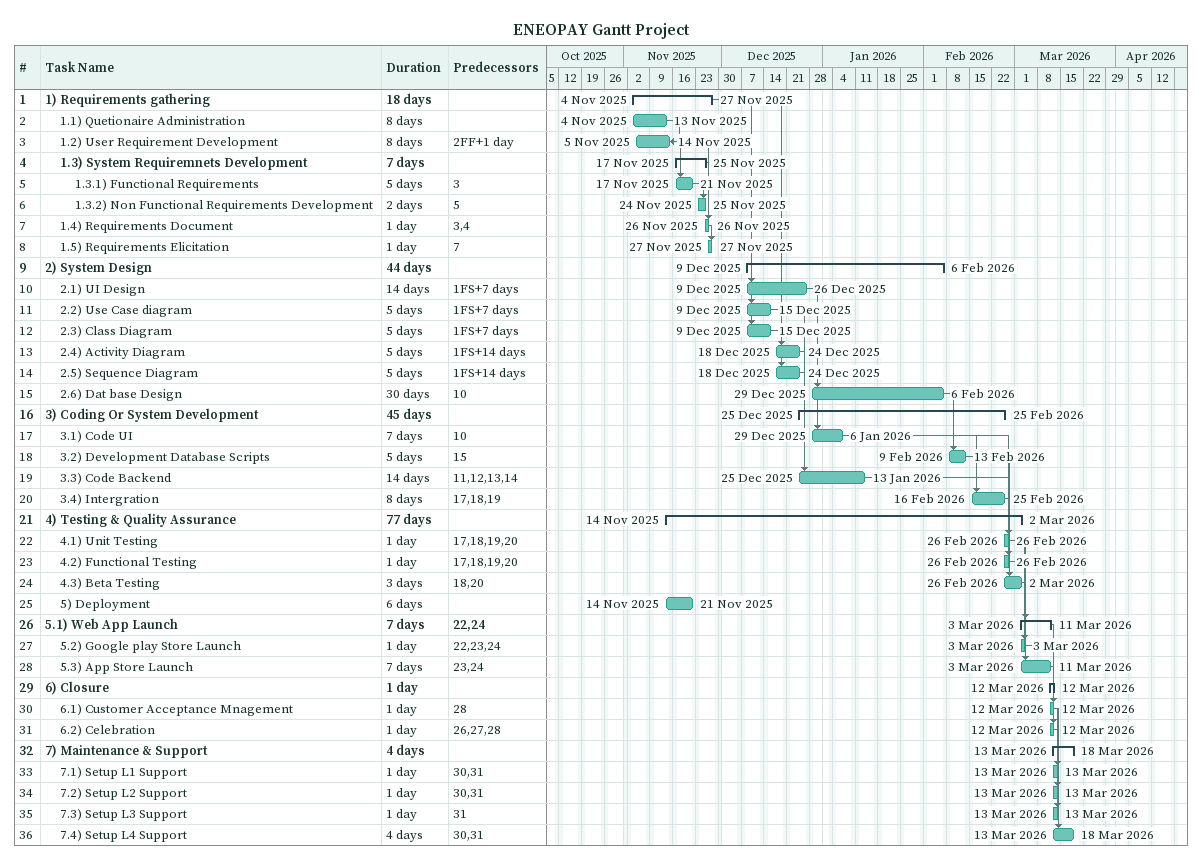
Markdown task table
ENEOPAY Gantt Project

| ID | Level | Task | Duration | Start | Finish | Predecessors |
|---|---|---|---|---|---|---|
| 1 | 1 | **1) Requirements gathering** | 18d | 2025-11-04 | 2025-11-27 |  |
| 2 | 2 | 1.1) Quetionaire Administration | 8d | 2025-11-04 | 2025-11-13 |  |
| 3 | 2 | 1.2) User Requirement Development | 8d | 2025-11-05 | 2025-11-14 | 2FF+1d |
| 4 | 2 | **1.3) System Requiremnets Development** | 7d | 2025-11-17 | 2025-11-25 |  |
| 5 | 3 | 1.3.1) Functional Requirements | 5d | 2025-11-17 | 2025-11-21 | 3 |
| 6 | 3 | 1.3.2) Non Functional Requirements Development | 2d | 2025-11-24 | 2025-11-25 | 5 |
| 7 | 2 | 1.4) Requirements Document | 1d | 2025-11-26 | 2025-11-26 | 3, 4 |
| 8 | 2 | 1.5) Requirements Elicitation | 1d | 2025-11-27 | 2025-11-27 | 7 |
| 9 | 1 | **2) System Design** | 44d | 2025-12-09 | 2026-02-06 |  |
| 10 | 2 | 2.1) UI Design | 14d | 2025-12-09 | 2025-12-26 | 1FS+7d |
| 11 | 2 | 2.2) Use Case diagram | 5d | 2025-12-09 | 2025-12-15 | 1FS+7d |
| 12 | 2 | 2.3) Class Diagram | 5d | 2025-12-09 | 2025-12-15 | 1FS+7d |
| 13 | 2 | 2.4) Activity Diagram | 5d | 2025-12-18 | 2025-12-24 | 1FS+14d |
| 14 | 2 | 2.5) Sequence Diagram | 5d | 2025-12-18 | 2025-12-24 | 1FS+14d |
| 15 | 2 | 2.6) Dat base Design | 30d | 2025-12-29 | 2026-02-06 | 10 |
| 16 | 1 | **3) Coding Or System Development** | 45d | 2025-12-25 | 2026-02-25 |  |
| 17 | 2 | 3.1) Code UI | 7d | 2025-12-29 | 2026-01-06 | 10 |
| 18 | 2 | 3.2) Development Database Scripts | 5d | 2026-02-09 | 2026-02-13 | 15 |
| 19 | 2 | 3.3) Code Backend | 14d | 2025-12-25 | 2026-01-13 | 11, 12, 13, 14 |
| 20 | 2 | 3.4) Intergration | 8d | 2026-02-16 | 2026-02-25 | 17, 18, 19 |
| 21 | 1 | **4) Testing & Quality Assurance** | 77d | 2025-11-14 | 2026-03-02 |  |
| 22 | 2 | 4.1) Unit Testing | 1d | 2026-02-26 | 2026-02-26 | 17, 18, 19, 20 |
| 23 | 2 | 4.2) Functional Testing | 1d | 2026-02-26 | 2026-02-26 | 17, 18, 19, 20 |
| 24 | 2 | 4.3) Beta Testing | 3d | 2026-02-26 | 2026-03-02 | 18, 20 |
| 25 | 2 | 5) Deployment | 6d | 2025-11-14 | 2025-11-21 |  |
| 26 | 1 | **5.1) Web App Launch** | 7d | 2026-03-03 | 2026-03-11 | 22, 24 |
| 27 | 2 | 5.2) Google play Store Launch | 1d | 2026-03-03 | 2026-03-03 | 22, 23, 24 |
| 28 | 2 | 5.3) App Store Launch | 7d | 2026-03-03 | 2026-03-11 | 23, 24 |
| 29 | 1 | **6) Closure** | 1d | 2026-03-12 | 2026-03-12 |  |
| 30 | 2 | 6.1) Customer Acceptance Mnagement | 1d | 2026-03-12 | 2026-03-12 | 28 |
| 31 | 2 | 6.2) Celebration | 1d | 2026-03-12 | 2026-03-12 | 26, 27, 28 |
| 32 | 1 | **7) Maintenance & Support** | 4d | 2026-03-13 | 2026-03-18 |  |
| 33 | 2 | 7.1) Setup L1 Support | 1d | 2026-03-13 | 2026-03-13 | 30, 31 |
| 34 | 2 | 7.2) Setup L2 Support | 1d | 2026-03-13 | 2026-03-13 | 30, 31 |
| 35 | 2 | 7.3) Setup L3 Support | 1d | 2026-03-13 | 2026-03-13 | 31 |
| 36 | 2 | 7.4) Setup L4 Support | 4d | 2026-03-13 | 2026-03-18 | 30, 31 |
